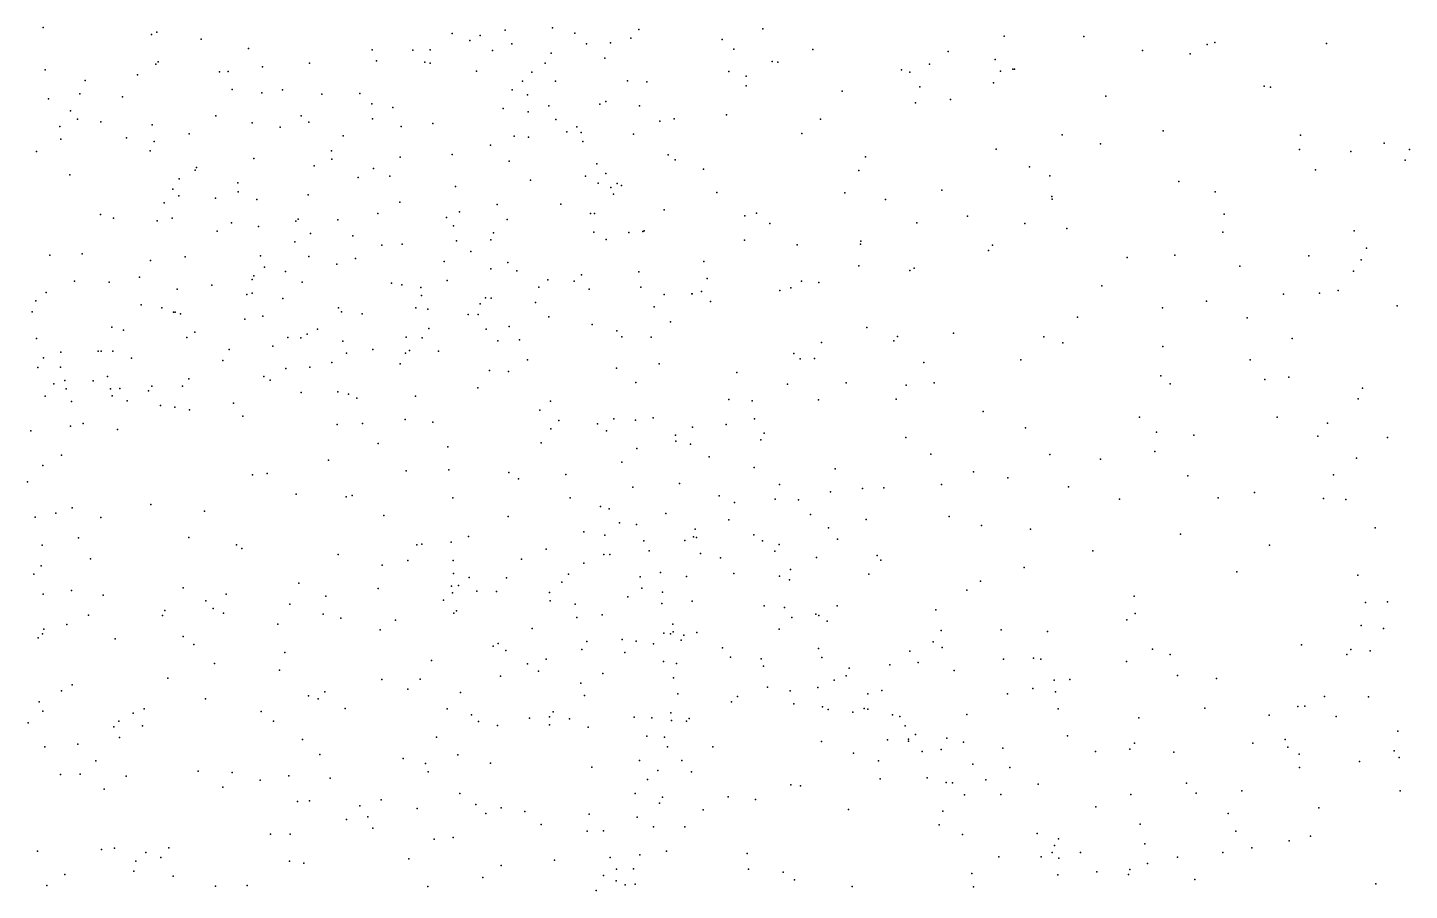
# Model space of a CAD drawing. Header units: metres. Extents: x -25 to 25, y -27.7 to 27.8.
# Drawn here: x 16.424 to 19.203, y -1.724 to 0.011 of the extents above; entities that cross this region are included whole.
import ezdxf

# ---------------------------------------------------------------- set-up
doc = ezdxf.new("R2010")
doc.units = ezdxf.units.M

msp = doc.modelspace()

# ---------------------------------------------------------------- linework, layer by layer
for p in [(16.4553, 0.0114, 9.9083), (16.684, 0.0022, 5.0706), (17.3847, 0.0062, -10.2867), (17.4799, 0.0109, -7.8635), (17.5248, 0.0004, 4.2633), (17.6532, 0.0075, 1.6863), (17.9028, 0.0092, -10.8906), (16.6731, -0.0026, 17.0193), (16.7734, -0.0116, 16.8224), (17.2782, -0.0007, -9.101), (17.3137, -0.0142, -9.4577), (17.3344, -0.0044, 10.6176), (17.398, -0.021, 14.7726), (17.5481, -0.0211, 1.1556), (17.5968, -0.0189, 3.9346), (17.6376, -0.0099, 1.5154), (17.821, -0.0122, 10.5032), (18.3882, -0.0059, 9.9825), (18.5486, -0.0063, 9.8575), (18.7962, -0.0228, -3.8424), (18.8116, -0.0187, 9.7447), (19.0367, -0.0207, -4.2252), (16.8688, -0.0309, 16.668), (17.1173, -0.0333, 0.7986), (17.199, -0.0336, 10.54), (17.234, -0.033, -0.9512), (17.3594, -0.0347, -10.6591), (17.4773, -0.0402, 14.5305), (17.5849, -0.0502, 1.309), (17.8444, -0.032, 3.2797), (18.0033, -0.0324, 2.716), (18.2753, -0.0367, -1.8404), (18.3702, -0.0524, -2.5852), (18.6661, -0.0343, -3.4577), (18.7623, -0.0413, 14.2188), (16.4598, -0.0737, -8.0579), (16.6823, -0.0618, -17.8213), (16.6868, -0.0573, -7.4279), (16.8104, -0.0776, 10.0651), (16.8279, -0.077, -17.4438), (16.8966, -0.0677, 0.7894), (16.9909, -0.06, 4.885), (17.1258, -0.0557, 10.3899), (17.2231, -0.0579, -10.0053), (17.2335, -0.0601, 4.682), (17.327, -0.0763, 4.5307), (17.4386, -0.0781, 15.4356), (17.4651, -0.0603, -11.0059), (17.8346, -0.0765, 2.1937), (17.9217, -0.0568, 2.3389), (17.9332, -0.0581, 2.9972), (18.1818, -0.0732, -14.9936), (18.1988, -0.0784, -15.6811), (18.2383, -0.0622, 14.4877), (18.3811, -0.0764, -3.0925), (18.4053, -0.0724, 14.4244), (18.4087, -0.072, -14.8918), (16.5399, -0.095, -1.0606), (16.645, -0.0837, 17.1992), (17.4192, -0.096, 15.7504), (17.4861, -0.0962, 10.6495), (17.6305, -0.0956, -8.1945), (17.6696, -0.0973, 1.9282), (17.8695, -0.0859, -1.2866), (17.8695, -0.1059, 14.5043), (18.2187, -0.1079, -16.1921), (18.3669, -0.0994, 9.8417), (18.9108, -0.1063, 14.1039), (18.9239, -0.1084, 9.62), (16.4664, -0.1316, -7.7764), (16.5294, -0.1215, 10.0266), (16.6148, -0.1278, 4.9215), (16.8353, -0.1127, 16.9439), (16.8953, -0.1198, 10.1877), (16.9367, -0.1139, -9.8085), (17.0158, -0.1227, -0.9655), (17.0921, -0.1214, 16.297), (17.3989, -0.114, -16.6572), (17.4293, -0.1239, 15.0794), (17.5869, -0.1371, 1.6389), (18.0621, -0.1167, -10.5765), (18.2801, -0.1329, -15.9363), (18.5924, -0.1263, 14.3384), (16.5102, -0.1558, -9.2792), (16.8027, -0.1663, 0.8739), (16.9746, -0.1658, 4.7461), (17.1168, -0.142, -7.6892), (17.1587, -0.1493, 0.901), (17.3806, -0.1515, 4.1176), (17.4311, -0.158, 15.9121), (17.4723, -0.146, 15.2419), (17.575, -0.1428, 3.729), (17.6546, -0.1456, 3.5602), (17.83, -0.1637, 3.0989), (18.2099, -0.14, 10.0068), (16.489, -0.1872, 4.8409), (16.5246, -0.1725, -8.7589), (16.5718, -0.1779, -7.2932), (16.6745, -0.1839, -8.0546), (16.8761, -0.1801, -16.8026), (16.9319, -0.1887, 10.3384), (16.9899, -0.1788, 0.8888), (17.1177, -0.1719, -16.7012), (17.1752, -0.1876, 10.7448), (17.2391, -0.1813, 4.404), (17.4866, -0.1736, -8.9557), (17.5287, -0.1878, 1.4873), (17.6957, -0.1769, -9.8481), (17.7248, -0.1719, 3.3296), (18.0186, -0.1729, -1.4786), (16.4913, -0.2129, 0.9795), (16.623, -0.2103, -9.5612), (16.6786, -0.2178, 4.7844), (16.7493, -0.2019, 10.2073), (17.059, -0.2059, 16.6156), (17.403, -0.2069, -1.0829), (17.4316, -0.2091, 14.674), (17.5085, -0.1982, 14.4164), (17.5372, -0.1992, 15.6472), (17.5409, -0.2174, 15.3936), (17.6429, -0.2029, -7.996), (17.9816, -0.2015, -10.0831), (18.5051, -0.2043, 9.6198), (18.5817, -0.2221, -3.2939), (18.7083, -0.1962, -14.7815), (18.9841, -0.2048, -14.5307), (19.1523, -0.2212, 13.913), (16.4423, -0.2374, 17.5368), (16.6705, -0.2367, -7.7055), (17.0352, -0.2363, 16.7694), (17.1738, -0.2492, 16.4088), (17.278, -0.2436, 16.2429), (17.3553, -0.2247, -7.7288), (17.7124, -0.2447, -8.6609), (18.1094, -0.2486, -10.339), (18.3724, -0.2333, -2.0616), (18.9819, -0.2336, 13.9829), (19.0853, -0.2378, -4.3141), (19.2031, -0.2338, -3.6984), (16.7611, -0.2755, -7.5125), (16.7638, -0.2696, -9.7337), (16.8792, -0.2516, 17.1068), (17.0006, -0.2664, 4.5429), (17.036, -0.2534, 10.6743), (17.1199, -0.272, 1.025), (17.3929, -0.257, 16.0971), (17.569, -0.2628, -7.7969), (17.7267, -0.2545, -8.3569), (17.7838, -0.2733, 2.4816), (18.0961, -0.2759, 9.9507), (18.4391, -0.2688, -2.7704), (19.0146, -0.2749, 9.4559), (19.1948, -0.2549, 9.4825), (16.5095, -0.2845, 10.1838), (16.7289, -0.2924, -9.2183), (16.8468, -0.3008, 10.4614), (17.0887, -0.2898, 10.8619), (17.1527, -0.2876, 4.1553), (17.4355, -0.2957, 3.7199), (17.5462, -0.2874, 3.5221), (17.5716, -0.3013, 15.2253), (17.5871, -0.2817, -10.9225), (17.6098, -0.3022, -9.6099), (18.4802, -0.2864, 14.3351), (18.7393, -0.2981, 14.1621), (16.7164, -0.3138, 17.4031), (16.7286, -0.327, -1.1588), (16.8022, -0.3319, 4.4515), (16.8478, -0.3187, -7.87), (16.9886, -0.3247, 4.302), (17.2846, -0.3078, 1.193), (17.597, -0.3102, 15.783), (17.6028, -0.3237, 3.3057), (17.6184, -0.3059, 15.553), (17.8103, -0.3199, -10.8753), (18.0675, -0.3211, -16.4726), (18.2629, -0.3154, -15.7095), (18.4839, -0.328, 9.5002), (18.8125, -0.319, 9.4262), (16.699, -0.341, 1.0733), (16.8852, -0.3344, 1.0569), (17.173, -0.3396, 16.6547), (17.2927, -0.3593, -10.7038), (17.3684, -0.344, -16.7383), (17.4966, -0.3439, 1.972), (17.7041, -0.3547, 2.6867), (18.1498, -0.3344, 14.3995), (18.4848, -0.3338, -2.2342), (16.5709, -0.3646, 4.412), (16.5969, -0.372, 17.5672), (16.685, -0.377, -8.6618), (16.7147, -0.3721, -8.8709), (16.8342, -0.381, 4.2254), (16.8888, -0.3885, 10.7437), (16.9636, -0.3779, 4.1035), (16.9687, -0.374, -1.1218), (17.0481, -0.3751, 11.0868), (17.1286, -0.3625, 3.9918), (17.2666, -0.3704, 11.1439), (17.281, -0.3875, 16.4777), (17.3889, -0.3747, 16.2674), (17.5564, -0.3626, 15.0482), (17.5644, -0.3626, 2.1425), (17.8665, -0.3671, 10.2852), (17.8898, -0.3616, -16.6236), (17.9167, -0.3825, 14.3582), (18.2128, -0.3812, 9.6313), (18.3144, -0.3676, -15.9536), (18.4301, -0.3828, -15.0201), (18.8305, -0.3637, -4.1941), (16.8057, -0.3979, -16.831), (16.9931, -0.4028, 17.1132), (17.0786, -0.4076, 11.3309), (17.3557, -0.4151, 10.8819), (17.361, -0.4016, 1.7102), (17.5627, -0.4002, 16.0158), (17.5879, -0.4149, 2.9645), (17.6337, -0.4004, 2.4842), (17.6614, -0.3983, -9.0204), (17.6642, -0.3974, 15.4237), (17.8658, -0.4159, -9.8887), (18.5145, -0.3928, -2.5779), (18.8278, -0.3999, 14.0182), (19.0918, -0.3973, 9.361), (16.5342, -0.4438, 10.3345), (16.9616, -0.4197, -9.966), (17.1369, -0.4262, 11.5109), (17.1774, -0.4239, 1.3326), (17.2867, -0.4174, 1.4895), (17.3157, -0.4385, 11.44), (17.9721, -0.4257, -10.6919), (18.0992, -0.4244, 9.7309), (18.0998, -0.418, -10.1766), (18.3567, -0.4366, 14.2925), (18.365, -0.4262, 9.4681), (19.1166, -0.4318, -3.8749), (16.469, -0.4462, -7.1972), (16.6714, -0.4572, 4.104), (16.7409, -0.4495, 10.6285), (16.8925, -0.4478, 17.316), (16.9007, -0.4705, 11.0561), (16.9901, -0.4486, -7.7714), (17.046, -0.4646, 3.9031), (17.0838, -0.4531, 16.9926), (17.2617, -0.4592, 3.711), (17.39, -0.4609, 3.4757), (17.7841, -0.459, -8.475), (18.0961, -0.4674, 14.2979), (18.2072, -0.4722, -1.7844), (18.6359, -0.4509, 14.1437), (18.7314, -0.4464, -3.2042), (18.862, -0.4681, 9.3299), (19.0008, -0.4474, -14.5647), (19.106, -0.4554, -4.0887), (16.5183, -0.4985, 4.0598), (16.649, -0.4902, -17.33), (16.8756, -0.4953, 1.2796), (16.8795, -0.4875, -8.9704), (16.9426, -0.4792, 11.3494), (17.2677, -0.4971, 1.8432), (17.3557, -0.474, 1.9916), (17.4078, -0.4776, 2.1549), (17.4703, -0.4958, 2.3568), (17.5236, -0.4985, -1.2763), (17.5383, -0.4858, 10.6076), (17.6532, -0.4795, -9.248), (17.7912, -0.493, 10.3564), (17.9805, -0.4982, -1.608), (18.1984, -0.4773, -16.3417), (19.091, -0.4781, 13.7625), (16.4617, -0.5212, 1.2844), (16.5886, -0.5008, -17.5938), (16.7249, -0.5145, 10.7821), (16.7945, -0.5068, 17.4951), (16.865, -0.5251, -8.5186), (16.8758, -0.5228, 3.8908), (16.9766, -0.5004, 11.6541), (17.1564, -0.5023, -10.5047), (17.177, -0.5057, 11.8036), (17.2148, -0.5115, -1.1972), (17.2165, -0.5276, 16.8257), (17.4523, -0.5106, 2.8114), (17.5533, -0.5145, 14.4627), (17.6577, -0.5108, 15.1531), (17.7046, -0.5252, 15.6746), (17.7598, -0.524, -9.6815), (17.7607, -0.5238, -8.1878), (17.7797, -0.5196, 14.216), (17.9372, -0.5175, 14.2378), (17.9593, -0.5117, 9.9675), (18.0158, -0.501, -15.2929), (18.5845, -0.5076, -3.0104), (18.9499, -0.5245, -3.3762), (19.0225, -0.5229, 9.2915), (19.0596, -0.5175, -3.6135), (16.4409, -0.538, -17.7957), (16.6525, -0.546, 17.6839), (16.6944, -0.5518, 1.3736), (16.9376, -0.5335, 11.8139), (17.0492, -0.552, 1.6097), (17.2051, -0.5524, -16.7387), (17.229, -0.5551, 2.0971), (17.3347, -0.5442, 2.2952), (17.345, -0.5322, 11.0514), (17.3567, -0.5324, 11.6831), (17.4454, -0.5416, -16.7625), (17.684, -0.5501, 15.8655), (17.7977, -0.5397, -16.6975), (18.7065, -0.5521, 9.3002), (18.7949, -0.5387, -14.832), (19.1784, -0.548, -3.3921), (16.4334, -0.5599, 3.8905), (16.7175, -0.5606, -1.3076), (16.7211, -0.5608, 11.736), (16.7319, -0.5641, 11.3044), (16.8608, -0.5746, 11.9595), (16.8973, -0.569, 1.5118), (17.0553, -0.5605, 3.7156), (17.0972, -0.5642, -9.4039), (17.3105, -0.5653, 2.8456), (17.3302, -0.5656, 3.0038), (17.4726, -0.5704, -10.8227), (17.7173, -0.5801, 15.4431), (18.5359, -0.5706, 9.3177), (18.8772, -0.5725, 13.774), (16.5936, -0.5907, 3.8012), (16.6172, -0.5972, 11.8675), (16.7607, -0.6014, 3.7693), (16.9866, -0.6049, 1.7761), (17.0074, -0.5947, -8.2227), (17.231, -0.5934, 2.4901), (17.3464, -0.5952, 16.6344), (17.3926, -0.5894, 11.4907), (17.5598, -0.5854, 16.2041), (17.609, -0.5981, 14.3407), (17.6192, -0.6103, 14.8462), (17.6781, -0.6111, 10.4874), (18.112, -0.5915, -10.4178), (18.1737, -0.61, 9.5068), (18.2866, -0.6028, 14.1489), (18.4682, -0.6102, -2.137), (16.442, -0.6141, 10.4065), (16.5664, -0.6391, 10.7265), (16.5955, -0.639, 11.453), (16.7447, -0.612, 1.5081), (16.8296, -0.636, 1.6526), (16.9177, -0.629, -1.2823), (16.9473, -0.6119, -8.7831), (16.9738, -0.6127, -10.0529), (17.0583, -0.6192, 2.0189), (17.1185, -0.6356, 3.5124), (17.1856, -0.6114, 2.6485), (17.192, -0.6379, 2.9888), (17.2175, -0.6126, -7.6842), (17.37, -0.6186, 11.8435), (17.4132, -0.6162, 10.8697), (18.0211, -0.6216, 9.688), (18.1661, -0.6186, -15.0909), (18.5059, -0.6225, -15.0226), (18.707, -0.6296, 13.8564), (18.9671, -0.6136, -4.4919), (16.4564, -0.6527, -17.3399), (16.4913, -0.6416, 17.84), (16.5721, -0.6394, 1.4885), (16.6332, -0.6536, 11.1712), (16.8168, -0.6583, 12.1078), (17.0359, -0.6619, 2.3386), (17.0656, -0.643, -7.8541), (17.1737, -0.6646, 3.2029), (17.1841, -0.6432, 16.9883), (17.2506, -0.6396, -10.6853), (17.4299, -0.657, -7.7541), (17.6944, -0.6649, 15.1222), (17.9649, -0.6441, -10.7053), (17.9781, -0.6546, -9.9065), (18.0068, -0.6539, 14.098), (18.2266, -0.6621, -15.833), (18.4216, -0.6566, 14.0391), (18.883, -0.6564, 9.2519), (16.4447, -0.6724, -17.1266), (16.4905, -0.6715, -1.507), (16.5847, -0.69, 10.974), (16.8994, -0.6902, 3.555), (16.9437, -0.674, 2.1861), (16.992, -0.6716, 2.7165), (17.3533, -0.6783, -1.3481), (17.3915, -0.6802, 11.2588), (17.6088, -0.6734, 14.4968), (17.8509, -0.682, 10.1813), (18.7034, -0.6886, 13.7005), (18.9606, -0.6914, -14.654), (16.477, -0.7049, 3.512), (16.4992, -0.6981, 1.6252), (16.5018, -0.7153, 2.8829), (16.5559, -0.6989, 2.6144), (16.5908, -0.715, 1.7515), (16.6096, -0.7144, 2.3282), (16.6676, -0.7192, 2.9169), (16.6744, -0.7099, 3.5435), (16.736, -0.7094, 2.1605), (16.7488, -0.695, 1.8486), (16.9123, -0.6974, 17.4726), (16.9742, -0.7222, 3.3752), (17.048, -0.7214, 12.1835), (17.3297, -0.7131, 16.7604), (17.6473, -0.7024, 14.2115), (17.9526, -0.7059, 9.847), (18.0703, -0.7028, -15.5459), (18.1909, -0.7078, -16.2363), (18.2473, -0.7031, 14.0271), (18.722, -0.7052, 9.2614), (18.9121, -0.6964, 13.5869), (19.1087, -0.714, 13.5164), (16.4593, -0.73, 3.088), (16.5127, -0.7403, 3.2666), (16.5945, -0.7293, -16.8021), (16.6243, -0.7392, 3.0708), (16.6918, -0.7483, 3.3319), (16.838, -0.7436, 3.0849), (17.0696, -0.7259, -16.6718), (17.0864, -0.7341, -9.7968), (17.2045, -0.73, -9.5164), (17.4757, -0.74, 16.5094), (17.8346, -0.7364, -8.7927), (17.8814, -0.7395, -9.7367), (18.0148, -0.7372, -1.7183), (18.1712, -0.7357, -10.114), (19.1, -0.7349, 9.1774), (16.7204, -0.7521, 12.2393), (16.75, -0.7572, 17.7037), (16.8574, -0.7703, -10.1395), (17.1836, -0.7768, -9.1712), (17.4547, -0.7579, 10.924), (17.6029, -0.7754, -7.8967), (17.6821, -0.7731, 14.9062), (17.8861, -0.7755, -8.5785), (18.3458, -0.7603, 13.8989), (18.6607, -0.7719, 13.5231), (18.9371, -0.7718, -3.1233), (16.4307, -0.7997, 10.4087), (16.5104, -0.7898, 11.1041), (16.5362, -0.7849, 12.21), (16.6053, -0.7971, 17.8588), (17.0471, -0.787, -10.4974), (17.0977, -0.7847, 17.1788), (17.2393, -0.7819, 12.1122), (17.4764, -0.7957, 11.4819), (17.4929, -0.779, 11.6994), (17.5702, -0.7853, -10.8015), (17.5885, -0.7997, 16.3368), (17.6469, -0.7781, 16.1756), (17.7617, -0.7924, 15.5815), (17.8288, -0.7868, 10.3003), (17.9056, -0.8043, 13.894), (18.431, -0.7936, 13.7457), (18.6946, -0.8022, -2.9167), (19.0384, -0.784, -4.1727), (17.1291, -0.8253, -8.2207), (17.2691, -0.8318, -7.7678), (17.4571, -0.8235, 11.8803), (17.7271, -0.8082, 15.8391), (17.7277, -0.8206, 10.567), (17.7571, -0.8263, 15.3782), (17.8986, -0.8173, 10.0129), (18.1903, -0.8128, -1.8702), (18.7699, -0.8081, 13.3624), (19.0192, -0.8105, -4.3976), (19.1594, -0.8131, -3.3609), (16.4925, -0.8482, 11.3536), (17.0291, -0.8585, 17.3254), (17.6493, -0.8348, 14.3191), (17.7946, -0.8518, -9.2193), (18.2404, -0.8461, 13.7762), (18.4802, -0.847, -2.3181), (18.582, -0.8564, 9.2652), (18.691, -0.841, -14.9391), (19.0966, -0.8544, 13.2619), (16.4549, -0.869, 10.6333), (16.8768, -0.8881, -16.5722), (16.9061, -0.8855, 12.4321), (17.1859, -0.8802, -8.8118), (17.2714, -0.8782, -10.678), (17.3921, -0.8831, -16.6902), (17.507, -0.8872, 11.0473), (17.6192, -0.8623, 13.9544), (17.8856, -0.8732, -15.4794), (18.0485, -0.8759, 13.7824), (18.3262, -0.8819, -2.0349), (19.0503, -0.8878, -14.571), (16.4243, -0.9024, 12.2927), (17.4115, -0.8959, 16.7221), (17.6412, -0.9131, -1.656), (17.7355, -0.9051, 15.1771), (17.9364, -0.9076, -8.4172), (18.1032, -0.9155, -16.1822), (18.1463, -0.9141, 9.5205), (18.2625, -0.9077, 13.6213), (18.3954, -0.8938, 13.5363), (18.5176, -0.9121, -2.7049), (18.7578, -0.89, 9.1967), (16.9641, -0.9266, 17.4716), (17.0648, -0.9325, 12.4416), (17.0769, -0.9295, -1.5099), (17.2791, -0.9342, 16.9205), (17.5156, -0.9343, 11.1949), (17.8151, -0.9302, -8.1828), (17.8459, -0.9438, -16.5331), (17.9275, -0.9368, 13.6898), (17.9744, -0.9386, -9.6793), (18.0388, -0.9223, -15.19), (18.62, -0.9369, 13.1961), (18.8187, -0.9344, 13.0963), (18.8914, -0.9234, -14.7727), (19.0305, -0.9354, 9.0765), (19.0751, -0.9373, -3.2004), (16.4811, -0.9649, 18.021), (16.514, -0.9543, 12.4125), (16.6724, -0.9476, 17.8864), (16.7797, -0.961, -10.2048), (17.1408, -0.97, -16.5519), (17.3905, -0.9719, 12.0684), (17.5766, -0.9517, 11.606), (17.5936, -0.9566, 13.7891), (17.708, -0.9655, 14.899), (17.9988, -0.9679, -10.6963), (18.2774, -0.9715, -15.153), (16.4396, -0.973, 10.2216), (16.5716, -0.9736, -16.6037), (17.6143, -0.9843, 14.0972), (17.6489, -0.9878, 13.6018), (17.767, -0.997, 15.3655), (17.8347, -0.9784, -1.7942), (18.035, -0.9949, -15.9674), (18.111, -0.9781, 13.5445), (18.3425, -0.9898, 13.3236), (18.4413, -0.9975, 9.323), (19.1346, -0.9944, 12.9302), (16.5265, -1.0148, 11.0471), (16.7482, -1.0141, -1.6525), (17.2169, -1.0273, -9.6304), (17.2762, -1.0236, -9.0718), (17.3111, -1.0118, 12.214), (17.5427, -1.0023, 11.8878), (17.5851, -1.009, -10.7639), (17.6635, -1.0208, 14.3075), (17.7462, -1.0198, 15.8411), (17.7637, -1.0127, 10.7054), (17.7695, -1.0142, 15.5303), (17.8846, -1.0088, -9.1049), (17.9021, -1.0208, 13.5164), (18.053, -1.0174, -1.9254), (18.743, -1.007, -2.9207), (16.4535, -1.0297, 10.6771), (16.8443, -1.0285, 17.6978), (16.8554, -1.0364, 12.726), (17.0485, -1.0481, 12.6916), (17.2068, -1.0289, -1.6609), (17.4673, -1.0373, 13.6531), (17.5833, -1.0484, 16.4821), (17.5953, -1.0484, 11.3145), (17.6745, -1.041, 16.2564), (17.7773, -1.0464, -15.2861), (17.8177, -1.0548, -15.6514), (17.9267, -1.0415, 10.1888), (17.9358, -1.0282, -9.4841), (18.0108, -1.054, -8.6116), (18.133, -1.0503, -9.7701), (18.5668, -1.0407, 13.0552), (18.9219, -1.0294, -3.0374), (16.4515, -1.0712, 10.4619), (16.5506, -1.0568, 11.388), (17.1374, -1.0699, 18.5993), (17.189, -1.0602, 17.0406), (17.2801, -1.0601, -9.3423), (17.4177, -1.0574, 13.4638), (17.5432, -1.0658, 13.9513), (17.9587, -1.0787, -16.163), (18.1405, -1.0594, 9.5909), (18.4286, -1.0745, 13.1286), (18.8559, -1.0828, 12.818), (16.4366, -1.088, 18.1631), (16.97, -1.1062, 18.6954), (17.281, -1.0861, 18.7662), (17.2911, -1.1107, 13.3006), (17.312, -1.0946, 18.4459), (17.3876, -1.0954, 18.6384), (17.4989, -1.1039, -16.5297), (17.5118, -1.088, -1.8194), (17.6564, -1.093, 11.506), (17.6973, -1.0843, 14.715), (17.7494, -1.0923, 15.1803), (17.8448, -1.0861, -10.7948), (17.9362, -1.0915, 10.3345), (17.9565, -1.0991, 13.3801), (18.1159, -1.0877, -10.5594), (18.3404, -1.1021, -2.5636), (19.0997, -1.0898, 12.7824), (16.4557, -1.1281, 11.6779), (16.5122, -1.1206, 10.8992), (16.5762, -1.1299, 11.2031), (16.7373, -1.1153, 18.1064), (16.8233, -1.1282, 18.2424), (17.0243, -1.1318, -9.9125), (17.1294, -1.1165, 12.9018), (17.2769, -1.1117, -7.8092), (17.2788, -1.1252, 16.928), (17.328, -1.1222, 12.3234), (17.3675, -1.1229, -10.7008), (17.4736, -1.1247, 13.2992), (17.6312, -1.1334, 13.3269), (17.6597, -1.1157, 11.1668), (17.701, -1.1237, 11.707), (18.3133, -1.1199, 9.4608), (18.6499, -1.1322, -15.1321), (16.7001, -1.1607, 18.3805), (16.7829, -1.1413, -16.3906), (16.7975, -1.1567, 18.6189), (16.8182, -1.1662, 17.8884), (16.9515, -1.1479, 13.0171), (17.2604, -1.1399, 13.0929), (17.2815, -1.1663, 13.5464), (17.2866, -1.1617, -8.444), (17.4751, -1.1416, 18.4775), (17.5256, -1.1484, 18.7218), (17.6999, -1.1466, -8.0134), (17.7606, -1.1419, -16.3838), (17.9054, -1.1515, -8.238), (17.9463, -1.155, 10.5371), (18.0524, -1.1512, 9.8148), (18.2505, -1.1598, -2.375), (19.115, -1.145, -14.6611), (19.1593, -1.1433, -3.2958), (16.5033, -1.1891, 12.6203), (16.5464, -1.1705, 18.281), (16.6955, -1.1711, 12.748), (16.9277, -1.1886, 17.5531), (17.0187, -1.1685, 17.3126), (17.0539, -1.176, -10.5387), (17.1641, -1.1802, -16.3366), (17.5289, -1.1748, -7.8378), (17.5795, -1.1697, -15.5077), (17.7221, -1.1882, 11.3154), (17.9613, -1.1747, -2.0567), (18.0093, -1.1679, 13.2361), (18.0156, -1.1709, 9.9642), (18.0324, -1.182, -8.9079), (18.6349, -1.1798, 12.7617), (18.6517, -1.1671, 9.1968), (19.1059, -1.191, 8.8584), (16.4455, -1.216, -4.0748), (16.454, -1.2075, 10.0857), (16.4568, -1.1984, 10.6162), (16.6004, -1.2181, 11.3333), (16.7374, -1.2131, -4.0635), (17.133, -1.2, 18.1324), (17.4388, -1.1968, 12.2058), (17.6201, -1.2195, 16.5007), (17.648, -1.2222, 14.2935), (17.7036, -1.2063, 16.2165), (17.7171, -1.2076, -2.0244), (17.7223, -1.2035, 11.8885), (17.7387, -1.2208, 15.5587), (17.7441, -1.2105, 15.3165), (17.7701, -1.2053, -16.0179), (17.9355, -1.1984, 10.7508), (18.2618, -1.2009, -15.2847), (18.3825, -1.2, 12.98), (18.4751, -1.2029, 9.3619), (19.1513, -1.1968, -12.9445), (16.7588, -1.2295, 12.8791), (16.9414, -1.2453, -1.9346), (17.3604, -1.2329, 12.4676), (17.3709, -1.2272, 13.7054), (17.3857, -1.2412, 16.8156), (17.5388, -1.2393, 18.9295), (17.5488, -1.2234, 12.0993), (17.6255, -1.2454, 18.4956), (17.6829, -1.2277, 14.5361), (17.822, -1.2362, 11.5182), (18.015, -1.2373, 10.1995), (18.1987, -1.2429, 13.0313), (18.2455, -1.2237, 9.6075), (18.2634, -1.235, -9.9405), (18.6865, -1.2384, 12.5124), (18.7221, -1.2491, 12.3341), (18.9861, -1.2298, -3.093), (19.0772, -1.2494, -14.9396), (19.0853, -1.2391, -1.6335), (19.1243, -1.2422, 12.5501), (16.8002, -1.2675, -4.2759), (17.2366, -1.2614, 19.084), (17.4294, -1.2684, 12.7647), (17.4672, -1.2588, -2.114), (17.703, -1.2637, 13.0606), (17.7291, -1.2677, 15.8241), (17.838, -1.2549, 11.1406), (17.8994, -1.2579, 11.829), (17.9039, -1.2727, 13.0773), (18.0213, -1.2556, 10.405), (18.0764, -1.2771, -9.1344), (18.1581, -1.2701, -10.6667), (18.215, -1.2656, -10.2776), (18.3871, -1.259, 9.4853), (18.4473, -1.257, 12.0069), (18.462, -1.2584, 12.7917), (18.6345, -1.2636, 11.9417), (16.706, -1.297, -10.2687), (16.9307, -1.2811, -16.2086), (17.1367, -1.2998, -9.7087), (17.2139, -1.2992, 18.01), (17.3756, -1.2926, -16.0442), (17.4518, -1.2828, 12.3487), (17.5811, -1.2876, 12.9481), (17.7229, -1.2963, 15.1738), (18.0463, -1.3008, 13.018), (18.0706, -1.2923, 11.7934), (18.2879, -1.2814, 11.9107), (18.4887, -1.3011, 12.622), (18.5203, -1.2996, 12.3602), (18.7371, -1.2917, 12.0579), (18.815, -1.2974, 12.1966), (16.4922, -1.3223, 10.7857), (16.5141, -1.3106, 11.6649), (16.9889, -1.3325, 17.2992), (17.0219, -1.3243, 13.3071), (17.1891, -1.3189, 16.9755), (17.295, -1.3255, -9.3044), (17.5368, -1.3068, 16.6474), (17.5443, -1.3318, -10.8044), (17.7322, -1.3284, -2.3709), (17.9125, -1.3149, -15.3854), (17.9577, -1.3223, 11.5129), (18.0133, -1.3157, 10.9242), (18.1141, -1.3287, 11.6479), (18.1421, -1.3218, 9.9144), (18.3951, -1.3283, 12.1935), (18.4459, -1.3179, 11.6584), (18.4914, -1.3245, -2.8275), (19.0323, -1.3336, -1.2708), (16.4477, -1.3444, 10.2828), (16.6587, -1.3583, 12.8259), (16.7821, -1.3382, 18.9689), (17.0086, -1.3384, 19.1154), (17.063, -1.3581, 17.1117), (17.2679, -1.3585, -10.7077), (17.8398, -1.3443, 12.0157), (17.8517, -1.3339, -10.8483), (17.9655, -1.3488, -2.5711), (18.0231, -1.3544, 11.9945), (18.034, -1.3598, 11.1828), (18.1068, -1.3579, 11.4952), (18.1141, -1.359, 10.4842), (18.4969, -1.3588, 11.5159), (18.7916, -1.3575, 11.9036), (18.9788, -1.3539, -15.2053), (18.9928, -1.3535, -12.6643), (19.1209, -1.3343, 0.0752), (16.4255, -1.3868, 10.0151), (16.4546, -1.363, 12.6692), (16.608, -1.3833, -16.2064), (16.6363, -1.3676, -3.4917), (16.8942, -1.3639, -3.8248), (16.9187, -1.3836, -2.2052), (17.3168, -1.3706, -8.3153), (17.331, -1.3844, 19.1862), (17.4336, -1.3771, -15.516), (17.4738, -1.375, 13.949), (17.4813, -1.3644, 19.1136), (17.5142, -1.3786, 18.1421), (17.6439, -1.3753, 16.4813), (17.6794, -1.3767, 14.6264), (17.7177, -1.3669, 16.0198), (17.7189, -1.3819, -7.9195), (17.7495, -1.3836, 12.8956), (17.7547, -1.3781, 18.5262), (18.0836, -1.3651, -8.4189), (18.1634, -1.371, 12.8914), (18.1786, -1.3737, 12.087), (18.3134, -1.37, 11.4645), (18.6593, -1.3764, 11.6203), (18.9211, -1.3712, 8.8276), (19.0557, -1.3739, 12.263), (16.5978, -1.3945, 11.475), (16.6093, -1.416, 11.115), (16.6554, -1.3927, -4.3847), (17.2467, -1.4153, -15.7986), (17.369, -1.3918, -8.5954), (17.4741, -1.3906, -2.419), (17.5514, -1.3958, 12.5885), (17.6697, -1.4133, 18.284), (17.7049, -1.4153, 15.7275), (18.189, -1.393, 11.1855), (18.2099, -1.4101, 10.8426), (18.5157, -1.4132, 11.2456), (19.1799, -1.4032, -2.12), (16.4589, -1.4348, 10.6763), (16.5253, -1.43, 18.8458), (16.9772, -1.4203, 17.6175), (17.7114, -1.4352, 12.736), (17.8026, -1.4348, 18.743), (18.0209, -1.4243, 12.1375), (18.1533, -1.421, -10.9122), (18.1955, -1.4198, -8.8731), (18.1961, -1.4235, 10.6202), (18.2232, -1.4442, 10.1055), (18.2613, -1.4406, -10.1638), (18.2732, -1.4179, 12.6559), (18.3067, -1.4255, 12.483), (18.3858, -1.4375, 10.9727), (18.5717, -1.4447, 9.2196), (18.6412, -1.4395, 9.0738), (18.6503, -1.4278, 11.4159), (18.888, -1.4276, -12.9932), (18.9533, -1.4202, -2.0618), (18.9588, -1.4358, -3.0579), (19.1725, -1.4434, -0.9796), (16.5616, -1.4633, 10.8967), (17.0119, -1.4504, -10.555), (17.1792, -1.4586, 13.5481), (17.2243, -1.4685, 17.8525), (17.2894, -1.4511, -8.0817), (17.3554, -1.4677, 17.9377), (17.6549, -1.4623, 12.4879), (17.74, -1.4624, 12.2769), (18.0851, -1.4477, -15.424), (18.1353, -1.463, 12.2433), (18.3252, -1.4698, 9.8651), (18.7292, -1.4456, -1.4627), (18.9816, -1.4496, 0.4032), (19.1026, -1.4645, 12.1256), (19.1823, -1.4562, -12.5301), (16.4905, -1.4905, -4.2931), (16.5299, -1.4903, 11.6454), (16.6223, -1.4937, 11.3438), (16.767, -1.4843, 13.0114), (16.8357, -1.4866, -9.9253), (16.9496, -1.4932, 13.2792), (17.0328, -1.498, 19.2353), (17.2301, -1.4854, 16.9246), (17.5588, -1.476, 16.6375), (17.6914, -1.4827, 15.3037), (17.7596, -1.4856, -15.4455), (18.1388, -1.4996, 12.5673), (18.2335, -1.4972, -9.2433), (18.3999, -1.4769, 9.669), (18.9824, -1.4763, 11.992), (16.578, -1.5201, 19.01), (16.8171, -1.5164, 19.1691), (16.8921, -1.5023, -3.6366), (17.6707, -1.5006, 15.59), (17.9594, -1.5113, 12.279), (17.9783, -1.5132, 12.6729), (18.2715, -1.5068, -9.8473), (18.2842, -1.5073, 10.4682), (18.351, -1.5012, -2.7217), (18.4569, -1.5101, 9.4854), (18.7552, -1.5084, 11.5148), (18.7742, -1.5279, 8.8832), (18.866, -1.5238, -15.3919), (19.1848, -1.5236, -3.4045), (16.9673, -1.5451, -15.9593), (16.9911, -1.5434, -9.7693), (17.0925, -1.5538, -4.1454), (17.1353, -1.5414, -2.4431), (17.2938, -1.529, -7.7552), (17.3256, -1.5508, -9.1773), (17.6463, -1.5291, 14.5878), (17.6951, -1.5481, 16.234), (17.7012, -1.5365, 16.0752), (17.8329, -1.5358, 18.5298), (17.8883, -1.5408, 12.4819), (18.3084, -1.5317, 10.3083), (18.3816, -1.5307, 10.7344), (18.5723, -1.556, 10.9659), (18.643, -1.5307, -2.8131), (17.0659, -1.581, -3.7828), (17.1083, -1.5755, 17.6901), (17.2074, -1.5591, -10.7331), (17.346, -1.5691, -8.3779), (17.3765, -1.5575, 13.8844), (17.4241, -1.5652, 19.2475), (17.5537, -1.5702, -10.8876), (17.6502, -1.5765, 19.105), (17.7826, -1.5614, 18.9331), (18.0751, -1.5612, -2.6361), (18.2646, -1.5645, -9.5494), (18.8387, -1.5692, 0.1016), (19.021, -1.5578, 8.6988), (16.9127, -1.6108, 19.2683), (16.9523, -1.611, -2.3153), (17.1182, -1.5988, 16.9599), (17.4573, -1.5911, 17.9409), (17.5496, -1.6044, -2.4617), (17.5824, -1.604, -15.4816), (17.6833, -1.5962, 15.0152), (17.7459, -1.5959, 18.2633), (18.2578, -1.5922, -11.0399), (18.3042, -1.6116, -10.5115), (18.4548, -1.6091, 9.7257), (18.6616, -1.5905, -12.808), (18.8538, -1.6046, 11.6445), (16.5993, -1.6391, 11.4483), (16.7084, -1.6379, 13.0019), (17.242, -1.6208, -9.3833), (17.2803, -1.6175, 17.7881), (18.4891, -1.6334, 10.5198), (18.4977, -1.6201, 9.3797), (18.6714, -1.6303, -1.2053), (18.8864, -1.6383, -2.8661), (18.9612, -1.6242, 11.8118), (19.0045, -1.6145, -0.2734), (16.4439, -1.6451, 10.6033), (16.5728, -1.6417, -10.1591), (16.6418, -1.6649, -4.3346), (16.662, -1.6476, -2.0437), (16.6925, -1.6578, 10.9384), (16.9509, -1.6651, -10.511), (17.1911, -1.66, 19.3218), (17.4837, -1.6627, 14.2035), (17.5957, -1.6575, 18.0286), (17.6554, -1.6524, 15.8644), (17.7093, -1.6448, -7.5774), (17.8716, -1.6498, 18.7431), (18.3778, -1.6563, -10.8153), (18.4623, -1.656, -2.6094), (18.4849, -1.6477, 10.0284), (18.4979, -1.659, 10.191), (18.5414, -1.6473, 9.23), (18.7365, -1.6568, 11.2739), (18.828, -1.6478, -12.4767), (16.4988, -1.6918, 11.6213), (16.6376, -1.6849, -3.6195), (16.7171, -1.6949, 10.7072), (16.9797, -1.6692, 13.4075), (17.3765, -1.6738, 16.803), (17.5822, -1.6939, 15.4794), (17.6086, -1.681, 16.5407), (17.6089, -1.681, 14.5869), (17.643, -1.6805, 14.7644), (17.874, -1.681, -8.1485), (17.9435, -1.6869, -8.3475), (18.3231, -1.6901, -9.3061), (18.4962, -1.6922, -1.6627), (18.5747, -1.6865, 10.7123), (18.6384, -1.6915, -15.4793), (18.6409, -1.6816, -13.0678), (18.6763, -1.6698, 11.1319), (16.4632, -1.7139, 19.0994), (16.8018, -1.7155, 19.2945), (16.8655, -1.7142, -3.7502), (17.2294, -1.7162, 16.8782), (17.3399, -1.698, -7.6005), (17.6078, -1.7042, 19.1804), (17.626, -1.7129, 15.2342), (17.646, -1.7111, 16.0364), (17.9666, -1.7027, -15.4685), (18.0822, -1.7161, -11.2949), (18.3267, -1.7164, -10.0358), (18.7717, -1.702, -2.6706), (19.1358, -1.7108, -13.4685), (17.5679, -1.7237, 15.6748)]:
    msp.add_point(p)

doc.saveas('drawing.dxf')
